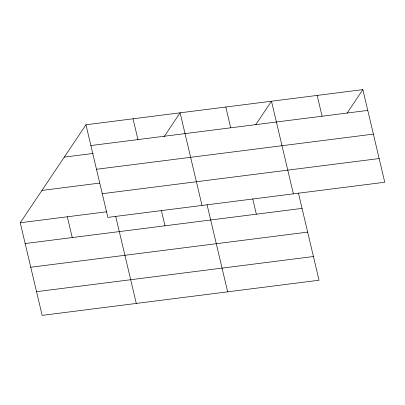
<?xml version="1.0" encoding="UTF-8"?>
<svg xmlns="http://www.w3.org/2000/svg" width="405" height="405" viewBox="0 0 405 405"><rect width="100%" height="100%" fill="white"/><g stroke="black" fill="none" stroke-linecap="round" stroke-linejoin="round"><path stroke-width="0.61" d="M298.439 193.109L319.034 280.235L42.145 315.379L20.25 222.75L85.966 124.765L362.855 89.621L384.75 182.25L107.862 217.394L85.966 124.765M164.02 136.809L180.109 112.818L202.004 205.446M255.742 124.689L271.482 101.22L293.377 193.848M347.115 113.091L362.855 89.621M90.882 145.557L367.77 110.418M64.279 157.099L93.15 153.434M96.486 169.265L373.375 134.121M41.938 190.416L99.676 183.085M102.257 193.691L379.146 158.547M20.25 222.75L106.859 211.754M25.166 243.542L302.054 208.398M30.77 267.244L307.658 232.106M36.541 291.671L313.429 256.527M317.166 95.423L322.081 116.215M252.75 198.906L256.365 214.194M225.793 107.021L230.708 127.813M207.066 204.707L227.661 291.833M161.377 210.504L164.992 225.793M133.037 118.792L137.953 139.583M115.693 216.305L136.288 303.426M67.321 216.776L72.237 237.568"/></g></svg>
